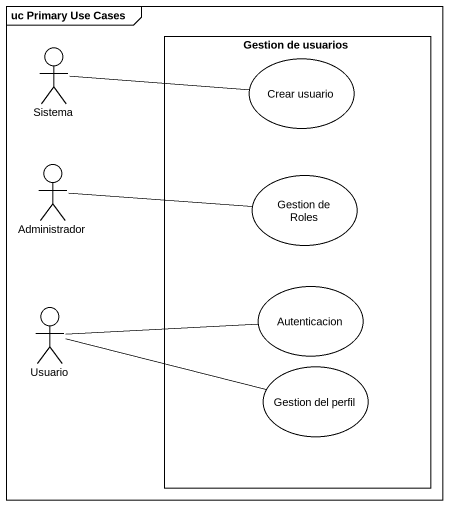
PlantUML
@startuml
mainframe uc Primary Use Cases
actor Sistema
rectangle "Gestion de usuarios" as Gestion_de_usuarios {
  usecase "Crear usuario" as Crear_usuario
  usecase "Gestion de Roles" as Gestion_de_Roles
  usecase Autenticacion
  usecase "Gestion del perfil" as Gestion_del_perfil
}
actor Administrador
actor Usuario
Sistema -right- Crear_usuario
Administrador -right- Gestion_de_Roles
Usuario -right- Autenticacion
Usuario -right- Gestion_del_perfil
@enduml
